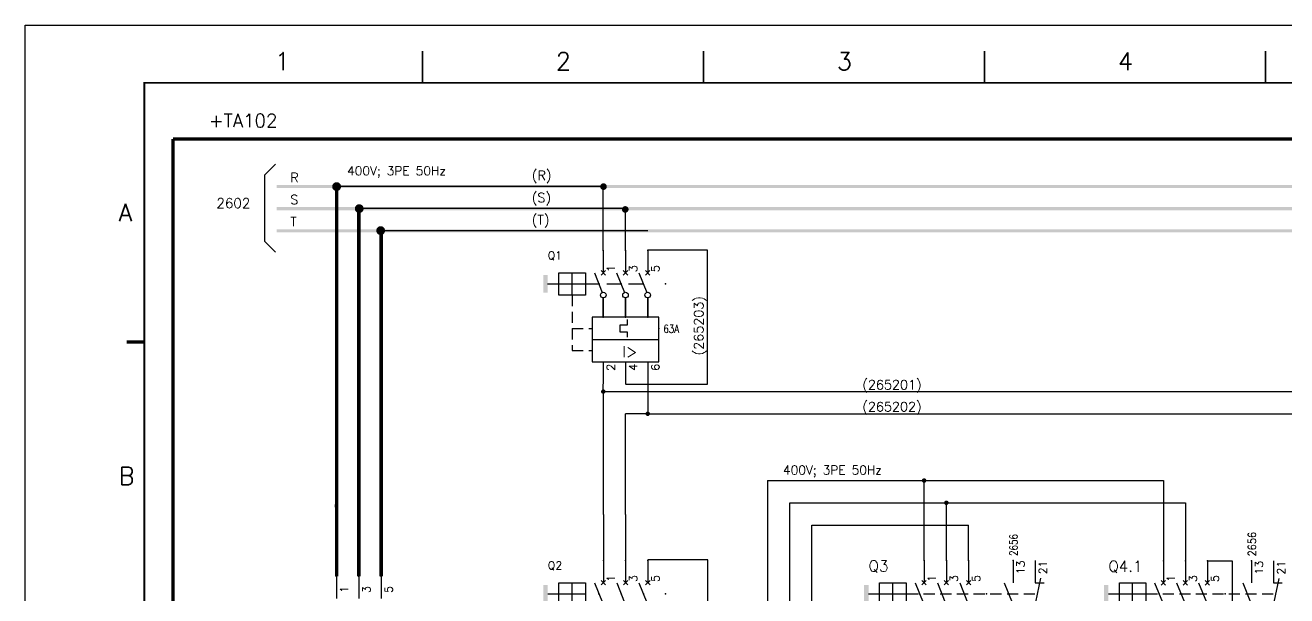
# Model space of a CAD drawing. Extents: x -25 to 1044, y -25744 to 292.
# Drawn here: x 172.5 to 391.5, y -6481.2 to -6382.2 of the extents above; entities that cross this region are included whole.
import ezdxf
from ezdxf.enums import TextEntityAlignment as Align

# ---------------------------------------------------------------- set-up
doc = ezdxf.new("R2010")
doc.units = 0
doc.header["$LTSCALE"] = 10
doc.header["$MEASUREMENT"] = 0
doc.linetypes.add('DASHDOT', pattern=[1, 0.5, -0.25, 0, -0.25])
doc.linetypes.add('HIDDEN', pattern=[0.375, 0.25, -0.125])
doc.layers.get('0').update_dxf_attribs({"linetype": 'CONTINUOUS'})
for name, color, linetype in [('1', 7, 'CONTINUOUS'), ('10', 5, 'CONTINUOUS'), ('102', 7, 'CONTINUOUS'), ('2', 7, 'CONTINUOUS'), ('DIBUJO', 7, 'CONTINUOUS'), ('NODE', 7, 'CONTINUOUS')]:
    doc.layers.add(name, color=color, linetype=linetype)
doc.styles.add('ROMANS', font='romans')
doc.styles.get("Standard").update_dxf_attribs({"font": 'simplex'})

# ---------------------------------------------------------------- blocks, each defined once
blk = doc.blocks.new('NOD', base_point=(237.5, 170))
at = {"layer": 'NODE'}
blk.add_point((237.5, 170), dxfattribs=at)
blk = doc.blocks.new('KK')
for p, q in [((170.54, 197.03), (170.54, 201.39)), ((175.54, 197.03), (175.54, 201.39)), ((180.54, 197.03), (180.54, 201.41)), ((170.54, 187.03), (170.54, 182.03)), ((175.54, 187.03), (175.54, 182.03)), ((180.54, 187.03), (180.54, 182.03))]:
    blk.add_line(p, q)
for p in [(168.04, 194.53), (183.04, 194.53)]:
    blk.add_point(p)
at = {"layer": '102'}
for p, q in [((170.54, 212.03), (170.54, 207.03)), ((175.54, 212.03), (175.54, 207.03)), ((180.54, 212.03), (180.54, 207.03)), ((168.54, 207.03), (170.31, 202.61)), ((173.54, 207.03), (175.31, 202.61)), ((178.54, 207.03), (180.31, 202.61)), ((170.54, 201.4), (170.54, 197.03)), ((175.54, 201.4), (175.54, 197.03)), ((180.54, 201.4), (180.54, 197.03)), ((183.04, 197.03), (168.04, 197.03)), ((168.04, 197.03), (168.04, 192.03)), ((175.96, 195.31), (175.96, 196.53)), ((183.04, 192.03), (183.04, 197.03)), ((174.36, 195.31), (175.96, 195.31)), ((174.36, 193.71), (174.36, 195.31)), ((175.96, 193.71), (174.36, 193.71)), ((175.96, 192.53), (175.96, 193.71)), ((168.04, 192.03), (183.04, 192.03)), ((168.04, 192.03), (168.04, 187.03)), ((183.04, 187.03), (183.04, 192.03)), ((168.04, 187.03), (183.04, 187.03))]:
    blk.add_line(p, q, dxfattribs=at)
for centre in [(170.54, 202.03), (175.54, 202.03), (180.54, 202.03)]:
    blk.add_circle(centre, 0.625, dxfattribs=at)
for p in [(169.54, 204.53), (174.54, 204.53), (179.54, 204.53), (184.54, 204.53)]:
    blk.add_point(p, dxfattribs=at)
at = {"layer": '2', "linetype": 'HIDDEN'}
for p, q in [((163.54, 202.03), (163.54, 189.53)), ((163.54, 194.53), (168.04, 194.53)), ((163.54, 189.53), (168.04, 189.53))]:
    blk.add_line(p, q, dxfattribs=at)
at = {"layer": '2'}
blk.add_trace([(158.04, 206.53), (157.04, 206.53), (158.04, 202.53), (157.04, 202.53)], dxfattribs=at)
at = {"layer": 'DIBUJO'}
for p, q in [((171.04, 207.53), (170.04, 206.53)), ((170.04, 207.53), (171.04, 206.53)), ((175.04, 207.53), (176.04, 206.53)), ((176.04, 207.53), (175.04, 206.53)), ((180.04, 207.53), (181.04, 206.53)), ((181.04, 207.53), (180.04, 206.53)), ((158.04, 204.53), (166.54, 204.53)), ((160.54, 202.03), (160.54, 207.03)), ((160.54, 207.03), (166.54, 207.03)), ((163.54, 202.03), (163.54, 207.03)), ((166.54, 207.03), (166.54, 202.03)), ((166.54, 202.03), (160.54, 202.03))]:
    blk.add_line(p, q, dxfattribs=at)
at = {"layer": '2'}
for p in [(170.54, 212.03), (175.54, 212.03), (180.54, 212.03), (170.54, 197.03), (175.54, 197.03), (180.54, 197.03)]:
    blk.add_blockref('NOD', p, dxfattribs=at)
at = {"layer": '102'}
blk.add_text('I>', height=2.52, dxfattribs=at).set_placement((176.51, 188.04), align=Align.CENTER)
at = {"layer": 'DIBUJO', "color": 1, "style": 'ROMANS'}
for s, p in [('1', (173.15, 207.2)), ('3', (178.15, 207.2)), ('5', (183.15, 207.2)), ('2', (173.15, 185.01)), ('4', (178.15, 185.01)), ('6', (183.15, 185.01))]:
    blk.add_text(s, height=1.8, rotation=90, dxfattribs=at).set_placement(p)
at = {"layer": 'DIBUJO', "color": 6, "style": 'ROMANS'}
blk.add_attdef('REFERENCIA', (158.04, 210.03), '', height=1.8, dxfattribs=at)
at = {"layer": 'DIBUJO', "color": 6, "style": 'ROMANS', "width": 0.8}
blk.add_attdef('REGULACION', (184.04, 193.53), '', height=1.8, dxfattribs=at)
blk = doc.blocks.new('IATR1A1C')
for p, q in [((0, -7.5), (0, -3.14)), ((5, -7.5), (5, -3.14)), ((10, -7.5), (10, -3.12)), ((0, -17.5), (0, -22.5)), ((5, -17.5), (5, -22.5)), ((10, -17.5), (10, -22.5))]:
    blk.add_line(p, q)
for p in [(-2.5, -10), (12.5, -10)]:
    blk.add_point(p)
at = {"layer": '102'}
for p, q in [((0, 7.5), (0, 2.5)), ((5, 7.5), (5, 2.5)), ((10, 7.5), (10, 2.5)), ((20, 7.5), (20, 2.5)), ((25, 7.5), (25, 2.5)), ((25.13, -1.89), (26.25, 3.5)), ((-2, 2.5), (-0.23, -1.92)), ((3, 2.5), (4.77, -1.92)), ((8, 2.5), (9.77, -1.92)), ((18, 2.5), (19.77, -1.92)), ((25, 2.5), (27, 2.5)), ((0, -3.12), (0, -7.5)), ((5, -3.12), (5, -7.5)), ((10, -3.12), (10, -7.5)), ((20, -3.12), (20, -7.5)), ((25, -3.12), (25, -7.5)), ((12.5, -7.5), (-2.5, -7.5)), ((-2.5, -7.5), (-2.5, -12.5)), ((5.42, -9.22), (5.42, -8)), ((12.5, -12.5), (12.5, -7.5)), ((3.82, -9.22), (5.42, -9.22)), ((3.82, -10.82), (3.82, -9.22)), ((5.42, -10.82), (3.82, -10.82)), ((5.42, -12), (5.42, -10.82)), ((-2.5, -12.5), (12.5, -12.5)), ((-2.5, -12.5), (-2.5, -17.5)), ((12.5, -17.5), (12.5, -12.5)), ((-2.5, -17.5), (12.5, -17.5))]:
    blk.add_line(p, q, dxfattribs=at)
for centre in [(0, -2.5), (5, -2.5), (10, -2.5), (20, -2.5), (25, -2.5)]:
    blk.add_circle(centre, 0.625, dxfattribs=at)
for p in [(-1, 0), (4, 0), (9, 0), (14, 0), (19, 0)]:
    blk.add_point(p, dxfattribs=at)
at = {"layer": '2', "linetype": 'HIDDEN'}
for p, q in [((-3.86, 0), (25.46, 0)), ((-7, -2.5), (-7, -15)), ((-7, -10), (-2.5, -10)), ((-7, -15), (-2.5, -15))]:
    blk.add_line(p, q, dxfattribs=at)
at = {"layer": '2'}
blk.add_trace([(-12.5, 2), (-13.5, 2), (-12.5, -2), (-13.5, -2)], dxfattribs=at)
at = {"layer": 'DIBUJO'}
for p, q in [((0.5, 3), (-0.5, 2)), ((-0.5, 3), (0.5, 2)), ((4.5, 3), (5.5, 2)), ((5.5, 3), (4.5, 2)), ((9.5, 3), (10.5, 2)), ((10.5, 3), (9.5, 2)), ((-12.5, 0), (-4, 0)), ((-10, -2.5), (-10, 2.5)), ((-10, 2.5), (-4, 2.5)), ((-7, -2.5), (-7, 2.5)), ((-4, 2.5), (-4, -2.5)), ((-4, -2.5), (-10, -2.5))]:
    blk.add_line(p, q, dxfattribs=at)
at = {"layer": '2'}
for p in [(0, 7.5), (5, 7.5), (10, 7.5), (20, 7.5), (0, -7.5), (5, -7.5), (10, -7.5)]:
    blk.add_blockref('NOD', p, dxfattribs=at)
at = {"layer": '102'}
blk.add_text('I>', height=2.52, dxfattribs=at).set_placement((5.97, -16.49), align=Align.CENTER)
at = {"layer": 'DIBUJO', "color": 1, "style": 'ROMANS'}
for s, p in [('13', (22.61, 4.39)), ('21', (27.61, 4.39)), ('1', (2.61, 2.68)), ('3', (7.61, 2.68)), ('5', (12.61, 2.68)), ('14', (22.61, -7.37)), ('22', (27.61, -7.37)), ('2', (2.61, -19.52)), ('4', (7.61, -19.52)), ('6', (12.61, -19.52))]:
    blk.add_text(s, height=1.8, rotation=90, dxfattribs=at).set_placement(p)
at = {"layer": 'DIBUJO', "color": 6, "style": 'ROMANS', "width": 0.8}
for p in [(21, 8.5), (26, 8.5)]:
    blk.add_attdef('PAGCAUXABIERTO1', p, '', height=1.8, rotation=90, dxfattribs=at)
at = {"layer": 'DIBUJO', "color": 6, "style": 'ROMANS'}
blk.add_attdef('REFERENCIA', (-12.5, 5.5), '', height=1.8, dxfattribs=at)
at = {"layer": 'DIBUJO', "color": 6, "style": 'ROMANS', "width": 0.8}
blk.add_attdef('REGULACION', (13.5, -11), '', height=1.8, dxfattribs=at)
blk = doc.blocks.new('newcajec')
at = {"layer": '1'}
for points in [[(47.5, 272.5, 0.3, 0.3, 0), (47.5, 277.91, 0.3, 0.3, 0)], [(95.5, 272.5, 0.3, 0.3, 0), (95.5, 277.91, 0.3, 0.3, 0)], [(143.5, 272.5, 0.3, 0.3, 0), (143.5, 277.91, 0.3, 0.3, 0)], [(191.5, 272.5, 0.3, 0.3, 0), (191.5, 277.91, 0.3, 0.3, 0)], [(-2.99, 228.23, 0.6, 0.6, 0), (-0.18, 228.23, 0.6, 0.6, 0)]]:
    blk.add_lwpolyline(points, format="xyseb", dxfattribs=at)
at = {"layer": '1', "const_width": 0.3}
blk.add_lwpolyline([(0, 0), (0, 272.5), (383, 272.5), (383, 0)], close=True, dxfattribs=at)
at = {"layer": '1', "style": 'ROMANS'}
for s, p in [('1', (22.29, 274.68)), ('2', (70.29, 274.68)), ('3', (118.29, 274.68)), ('4', (166.29, 274.68)), ('A', (-4.37, 248.84)), ('B', (-4.37, 203.84))]:
    blk.add_text(s, height=3, dxfattribs=at).set_placement(p)
at = {"layer": '10', "style": 'ROMANS'}
for tag, p in [('REV41', (3.5, 18.74)), ('REV43', (77.7, 18.74)), ('REV31', (3.5, 14.58)), ('REV33', (77.7, 14.58)), ('REV21', (3.5, 10.42)), ('REV23', (77.7, 10.42)), ('REV11', (3.5, 6.27)), ('REV13', (77.7, 6.27))]:
    blk.add_attdef(tag, text='', height=2.5, dxfattribs=at).set_placement(p, align=Align.MIDDLE)
for tag, p, height in [('REV42', (8, 17.49), 2.5), ('SHEETNAME1', (100.5, 15.83), 2.5), ('DESIGNCHECK', (180.74, 14.83), 2.5), ('DOCUMENTTYPE', (216.43, 16.8), 2.5), ('NOTA', (305.32, 15.8), 3), ('REV32', (8, 13.33), 2.5), ('SHEETNAME2', (100.5, 11.67), 2.5), ('OBJECT', (216.43, 12.4), 2.5), ('REV22', (8, 9.17), 2.5), ('ORDER', (305.32, 7.3), 4.5), ('SHEETNAME3', (100.5, 7.51), 2.5), ('DRAWINGCHECK', (180.53, 7.71), 2.5), ('CUSTOMER', (216.43, 8.08), 2.5), ('REV12', (8, 5.01), 2.5), ('SHEETNAME4', (100.5, 3.35), 2.5), ('DOCUMENT_ID', (305.32, 0.93), 4.4), ('USER', (180.63, 0.71), 2.5), ('DEPARTMENT', (271.93, 1.05), 2.5)]:
    blk.add_attdef(tag, p, '', height=height, dxfattribs=at)
for tag, width, p, p2 in [('REV44', 1.221199, (84.53, 17.49), (98.48, 17.49)), ('REV34', 1.221199, (84.53, 13.33), (98.48, 13.33)), ('REV24', 1.221199, (84.53, 9.17), (98.48, 9.17)), ('REV14', 1.221199, (84.53, 5.01), (98.48, 5.01)), ('CREATED2', 7.039915, (282.71, 1.05), (301.14, 1.05))]:
    blk.add_attdef(tag, text='', height=2.5, dxfattribs=dict(at, width=width)).set_placement(p, p2, align=Align.FIT)
for tag, p in [('SHEET', (382, 7.43)), ('NEXTSHEET', (382, 0.5))]:
    blk.add_attdef(tag, text='', height=2.5, dxfattribs=at).set_placement(p, align=Align.RIGHT)

msp = doc.modelspace()

# ---------------------------------------------------------------- linework, layer by layer
at = {"layer": '102'}
for p, q in [((226.56, -6477.87), (226.56, -6481.73)), ((230.42, -6477.87), (230.42, -6481.73)), ((234.28, -6477.87), (234.28, -6481.73))]:
    msp.add_line(p, q, dxfattribs=at)
at = {"layer": '2', "color": 7}
for p, q in [((215.92, -6406.27), (214.01, -6408.18)), ((214.01, -6408.18), (214.01, -6419.65)), ((272.89, -6410.18), (226.41, -6410.18)), ((272.85, -6421.29), (272.85, -6410.25)), ((276.75, -6414), (230.33, -6414)), ((276.71, -6421.29), (276.71, -6414.07)), ((280.61, -6417.83), (234.15, -6417.83)), ((214.01, -6419.65), (215.92, -6421.56)), ((290.94, -6421.2), (280.55, -6421.2)), ((290.97, -6444.46), (290.97, -6421.2)), ((272.85, -6445.77), (272.85, -6444.46)), ((276.71, -6444.46), (290.97, -6444.46)), ((280.57, -6444.46), (280.57, -6449.63)), ((301.36, -6461.22), (328.55, -6461.22)), ((305.22, -6465.08), (332.42, -6465.08)), ((309.08, -6468.94), (336.28, -6468.94)), ((290.98, -6475), (280.59, -6475)), ((290.98, -6498.26), (290.98, -6475)), ((377.75, -6475.15), (382.03, -6475.15)), ((382.03, -6475.15), (382.03, -6498.09))]:
    msp.add_line(p, q, dxfattribs=at)
at = {"layer": '2', "color": 7, "linetype": 'HIDDEN'}
msp.add_line((269.74, -6427.08), (279.78, -6427.08), dxfattribs=at)
at = {"layer": '2'}
for p, q in [((272.85, -6445.77), (406.35, -6445.77)), ((272.86, -6467.11), (272.86, -6445.57)), ((280.57, -6449.63), (276.72, -6449.63)), ((276.72, -6467.11), (276.72, -6449.63)), ((280.57, -6449.63), (410.21, -6449.63)), ((301.36, -6461.22), (301.36, -6516.65)), ((328.55, -6461.22), (370.1, -6461.22)), ((328.55, -6475.09), (328.55, -6461.22)), ((370.1, -6461.22), (370.1, -6475.15)), ((305.22, -6520.51), (305.22, -6465.08)), ((332.42, -6465.08), (373.93, -6465.08)), ((332.42, -6475.09), (332.42, -6465.08)), ((373.93, -6465.08), (373.93, -6475.15)), ((272.86, -6467.11), (272.86, -6475.09)), ((276.72, -6467.11), (276.72, -6475.09)), ((309.08, -6524.37), (309.08, -6468.94)), ((336.28, -6475.09), (336.28, -6468.94))]:
    msp.add_line(p, q, dxfattribs=at)
at = {"layer": '2', "color": 3, "linetype": 'DASHDOT'}
for points, const_width in [([(198.14, -6401.89), (572.03, -6401.89), (572.03, -6644.02)], 0.595), ([(392.09, -6611.98), (198.14, -6611.98), (198.14, -6401.89)], 0.541)]:
    msp.add_lwpolyline(points, dxfattribs=dict(at, const_width=const_width))
at = {"layer": '2', "color": 7}
for points, const_width in [([(226.17, -6410.18, 1), (226.94, -6410.18, 1)], 0.765), ([(272.6, -6410.18, 1), (273.17, -6410.18, 1)], 0.579), ([(230.1, -6414, 1), (230.86, -6414, 1)], 0.765), ([(276.38, -6414.14, 1), (276.95, -6414.14, 1)], 0.579), ([(233.82, -6417.82, 1), (234.58, -6417.82, 1)], 0.765), ([(272.66, -6445.77, 1), (273.04, -6445.77, 1)], 0.386), ([(280.38, -6449.63, 1), (280.76, -6449.63, 1)], 0.386), ([(328.36, -6461.22, 1), (328.75, -6461.22, 1)], 0.386), ([(332.22, -6465.08, 1), (332.61, -6465.08, 1)], 0.386)]:
    msp.add_lwpolyline(points, format="xyb", close=True, dxfattribs=dict(at, const_width=const_width))
at = {"layer": '2', "color": 7, "const_width": 0.618}
msp.add_lwpolyline([(226.56, -6409.87), (226.56, -6477.87)], dxfattribs=at)
at = {"layer": '2', "color": 7}
for points in [[(230.42, -6413.73, 0.618, 0.618, 0), (230.42, -6477.86, 0.618, 0.618, 0)], [(234.28, -6417.59, 0.618, 0.618, 0), (234.28, -6477.87, 0.618, 0.618, 0)]]:
    msp.add_lwpolyline(points, format="xyseb", dxfattribs=at)
at = {"layer": '2'}
for points in [[(216.13, -6409.87), (216.13, -6410.41), (460.8, -6409.87), (460.8, -6410.41)], [(216.13, -6413.73), (216.13, -6414.27), (460.79, -6413.73), (460.79, -6414.27)], [(216.13, -6417.59), (216.13, -6418.13), (460.81, -6417.59), (460.81, -6418.13)], [(226.22, -6465.34), (226.22, -6465.88), (226.69, -6465.34), (226.69, -6465.88)], [(233.97, -6473.06), (233.97, -6473.6), (234.62, -6473.06), (234.62, -6473.6)]]:
    msp.add_trace(points, dxfattribs=at)
at = {"layer": 'DIBUJO'}
msp.add_lwpolyline([(172.49, -6382.15), (592.49, -6382.15), (592.49, -6679.15), (172.49, -6679.15), (172.49, -6382.15)], dxfattribs=at)

# ---------------------------------------------------------------- block references
at = {"layer": '2', "color": 7, "xscale": 1.016513761467891, "yscale": 1.016513761467891, "zscale": 1.016513761467891}
msp.add_blockref('newcajec', (193.17, -6669.15), dxfattribs=at)
at = {"layer": '2', "color": 7, "xscale": 0.7721706498972156, "yscale": 0.7721706498972156, "zscale": 0.7721706498972156}
for p, values in [((141.16, -6585.01), {'REFERENCIA': 'Q1', 'REGULACION': '63A'}), ((141.18, -6638.82), {'REFERENCIA': 'Q2', 'REGULACION': '20-25A'})]:
    msp.add_blockref('KK', p, dxfattribs=at).add_auto_attribs(values)
at = {"layer": '2', "color": 7}
ref = msp.add_blockref('IATR1A1C', (328.55, -6480.89), dxfattribs=dict(at, xscale=0.7721706498972156, yscale=0.7721706498972156, zscale=0.7721706498972156))
ref.add_attrib('REFERENCIA', 'Q3', (318.9, -6477.02), dxfattribs={"layer": 'DIBUJO', "color": 6, "height": 1.93, "style": 'ROMANS'})
ref.add_attrib('REGULACION', '9-12,5A', (315.04, -6486.68), dxfattribs={"layer": 'DIBUJO', "color": 6, "height": 1.39, "style": 'ROMANS', "width": 0.8})
ref.add_attrib('PAGCAUXABIERTO1', '2656', (344.77, -6474.32), dxfattribs={"layer": 'DIBUJO', "color": 6, "height": 1.39, "rotation": 90, "style": 'ROMANS', "width": 0.8})
ref = msp.add_blockref('IATR1A1C', (370.1, -6480.89), dxfattribs=dict(at, xscale=0.7645253959378372, yscale=0.7645253959378372, zscale=0.7645253959378372))
ref.add_attrib('REFERENCIA', 'Q4.1', (360.55, -6477.06), dxfattribs={"layer": 'DIBUJO', "color": 6, "height": 1.911, "style": 'ROMANS'})
ref.add_attrib('REGULACION', '1-1,6A', (356.72, -6486.62), dxfattribs={"layer": 'DIBUJO', "color": 6, "height": 1.376, "style": 'ROMANS', "width": 0.9})
ref.add_attrib('PAGCAUXABIERTO1', '2656', (386.16, -6474.39), dxfattribs={"layer": 'DIBUJO', "color": 6, "height": 1.376, "rotation": 90, "style": 'ROMANS', "width": 0.9})
at = {"layer": '2', "xscale": 0.7721706498972156, "yscale": 0.7721706498972156, "zscale": 0.7721706498972156}
for p in [(226.56, -6477.87), (230.42, -6477.87), (234.28, -6477.87)]:
    msp.add_blockref('NOD', p, dxfattribs=at)

# ---------------------------------------------------------------- texts
at = {"layer": '2', "color": 6}
for s, height, p in [('+TA102', 2.317, (204.36, -6399.88)), ('R', 1.61, (218.52, -6409.42)), ('(R)', 1.622, (260.45, -6409.04)), ('2602', 1.72, (205.68, -6413.91)), ('S', 1.61, (218.52, -6413.24)), ('(S)', 1.622, (260.45, -6412.9)), ('(T)', 1.622, (260.45, -6416.76)), ('T', 1.61, (218.52, -6417.07)), ('(265201)', 1.622, (317.83, -6445.4)), ('(265202)', 1.622, (317.83, -6449.22))]:
    msp.add_text(s, height=height, dxfattribs=at).set_placement(p)
at = {"layer": '2', "color": 7}
for p in [(228.38, -6408.21), (304.06, -6460.17)]:
    msp.add_text('400V; 3PE 50Hz', height=1.5443, dxfattribs=at).set_placement(p)
at = {"layer": '2', "color": 6}
msp.add_text('(265203)', height=1.622, rotation=90, dxfattribs=at).set_placement((290.24, -6439.48))
at = {"layer": 'DIBUJO', "color": 1, "style": 'ROMANS'}
for s, p in [('1', (228.57, -6480.75)), ('3', (232.43, -6480.75)), ('5', (236.29, -6480.75))]:
    msp.add_text(s, height=1.39, rotation=90, dxfattribs=at).set_placement(p)

doc.saveas('drawing.dxf')
